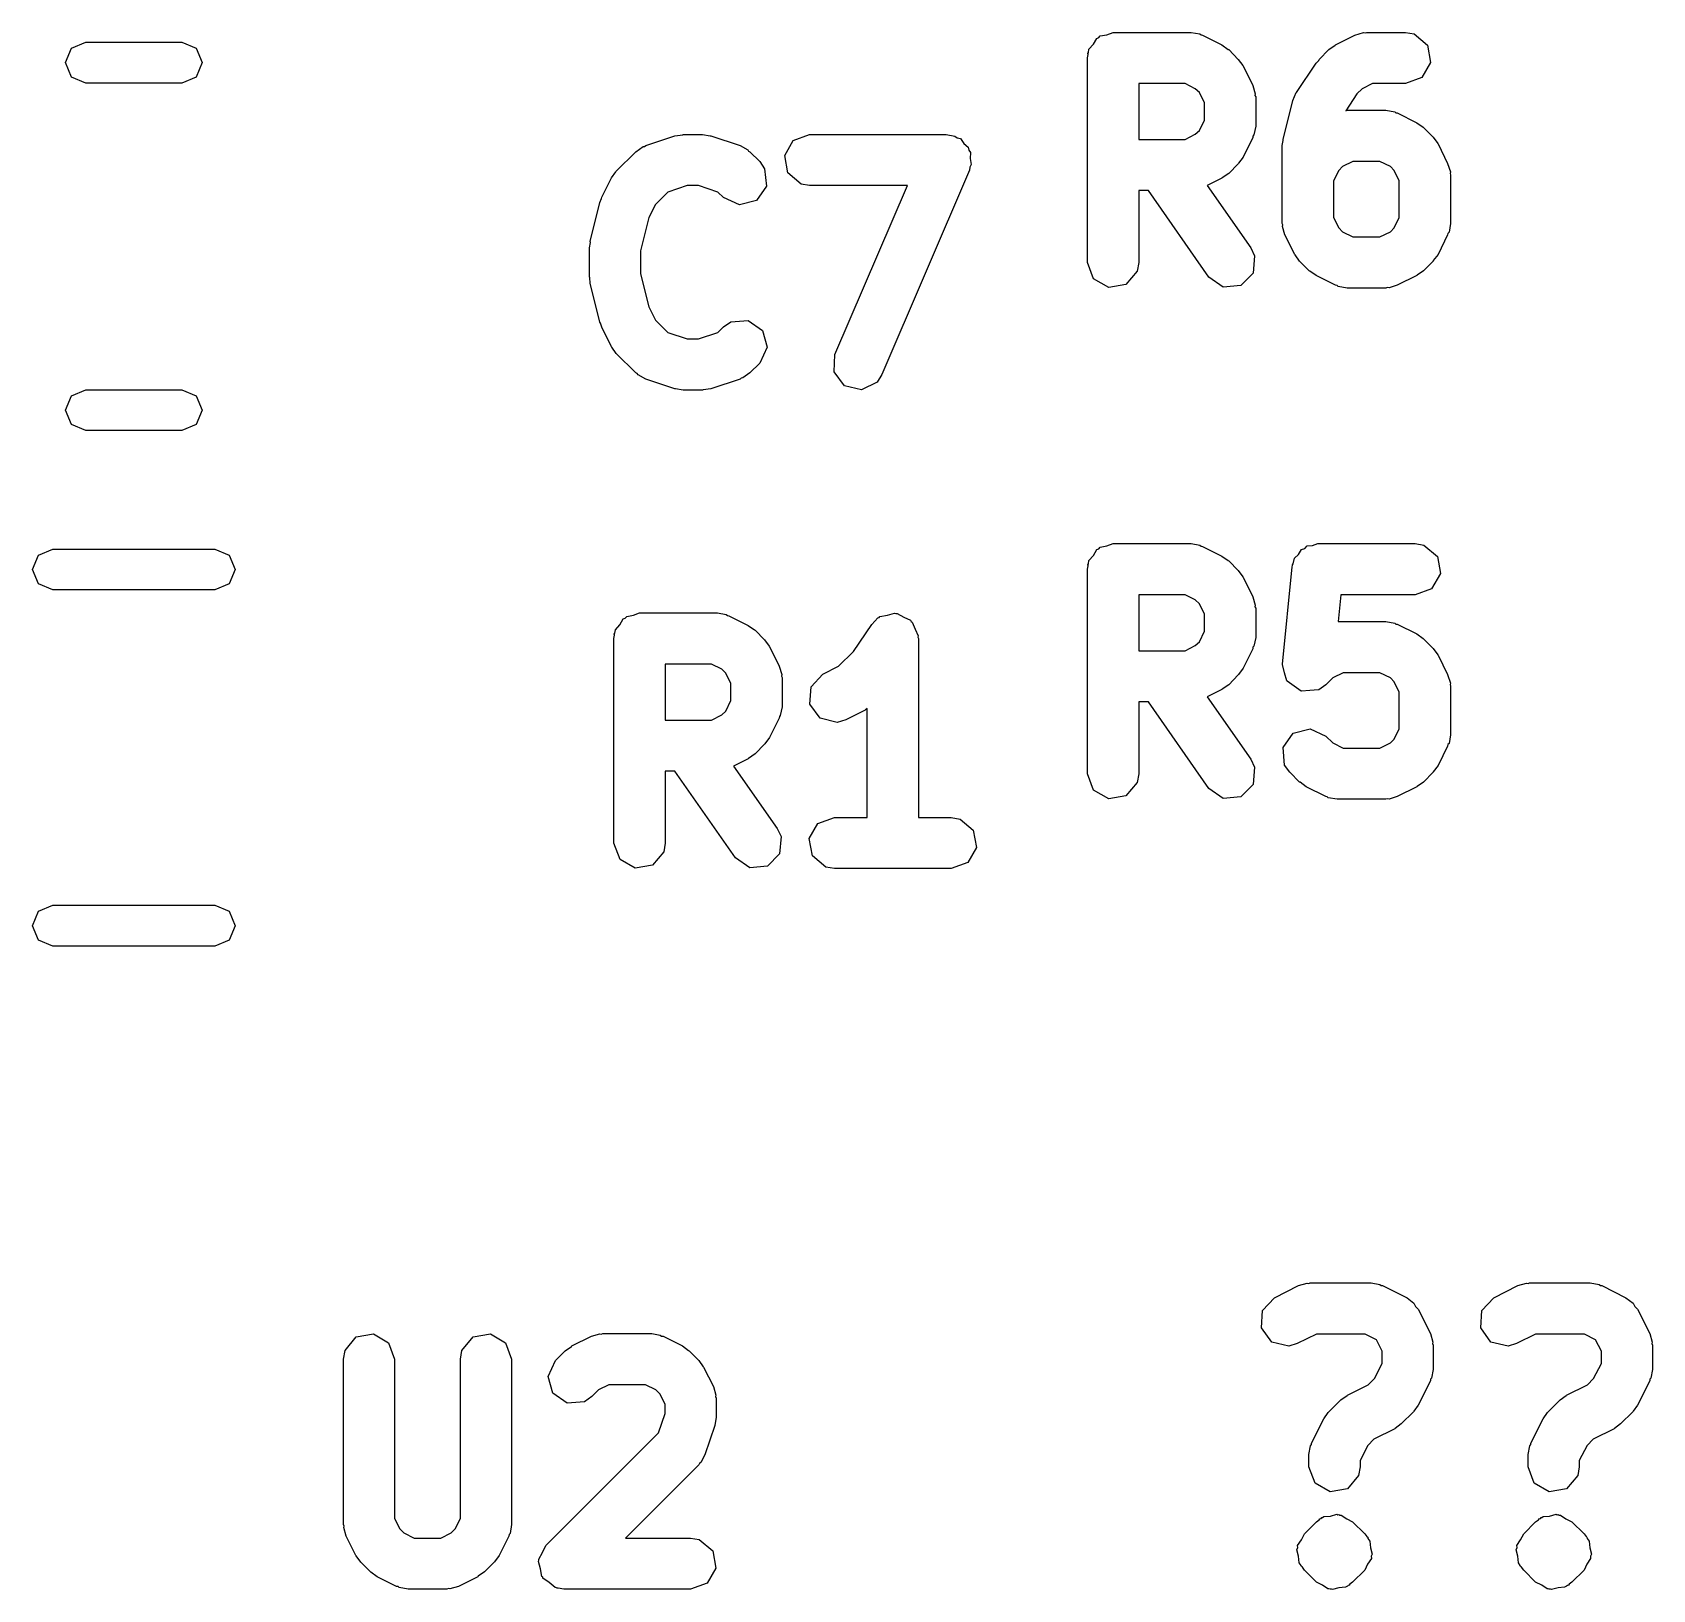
# Model space of a CAD drawing. Extents: x 83.3 to 116.7, y -116.7 to -83.3.
# Drawn here: x 98.503 to 103.254, y -95.67 to -91.102 of the extents above; entities that cross this region are included whole.
import ezdxf

# ---------------------------------------------------------------- set-up
doc = ezdxf.new("R2010")
doc.units = 0
doc.layers.add('BLACK', color=7, linetype='CONTINUOUS')

msp = doc.modelspace()

# ---------------------------------------------------------------- linework, layer by layer
at = {"layer": 'BLACK', "linetype": 'CONTINUOUS'}
for p, q in [((101.614, -91.136), (101.624, -91.1191)), ((101.624, -91.1191), (101.63, -91.1168)), ((101.63, -91.1168), (101.634, -91.1116)), ((101.634, -91.1116), (101.654, -91.1082)), ((101.654, -91.1082), (101.672, -91.1015)), ((101.672, -91.1015), (101.901, -91.1015)), ((101.901, -91.1015), (101.926, -91.1061)), ((101.926, -91.1061), (101.93, -91.1089)), ((101.93, -91.1089), (101.934, -91.1095)), ((101.934, -91.1095), (101.991, -91.138)), ((102.324, -91.138), (102.381, -91.1095)), ((102.381, -91.1095), (102.406, -91.102)), ((102.406, -91.102), (102.411, -91.1031)), ((102.411, -91.1031), (102.415, -91.1015)), ((102.415, -91.1015), (102.529, -91.1015)), ((102.529, -91.1015), (102.555, -91.1061)), ((102.555, -91.1061), (102.594, -91.139)), ((98.5994, -91.19), (98.617, -91.1476)), ((98.617, -91.1476), (98.6594, -91.13)), ((98.6594, -91.13), (98.9406, -91.13)), ((98.9406, -91.13), (98.983, -91.1476)), ((98.983, -91.1476), (99.0006, -91.19)), ((101.597, -91.1765), (101.599, -91.1668)), ((101.597, -91.7765), (101.597, -91.1765)), ((101.598, -91.1635), (101.6, -91.1606)), ((101.599, -91.1668), (101.598, -91.1635)), ((101.6, -91.1606), (101.601, -91.1509)), ((101.601, -91.1509), (101.614, -91.136)), ((101.991, -91.138), (102.009, -91.1514)), ((102.009, -91.1514), (102.011, -91.1521)), ((102.011, -91.1521), (102.039, -91.1806)), ((102.276, -91.1806), (102.305, -91.1521)), ((102.305, -91.1521), (102.323, -91.1392)), ((102.323, -91.1392), (102.324, -91.138)), ((102.594, -91.139), (102.603, -91.1896)), ((98.617, -91.2324), (98.5994, -91.19)), ((99.0006, -91.19), (98.983, -91.2324)), ((102.039, -91.1806), (102.052, -91.199)), ((102.052, -91.199), (102.053, -91.2001)), ((102.053, -91.2001), (102.082, -91.2573)), ((102.21, -91.2778), (102.267, -91.1921)), ((102.267, -91.1921), (102.275, -91.1838)), ((102.275, -91.1838), (102.276, -91.1806)), ((102.603, -91.1896), (102.577, -91.234)), ((98.6594, -91.25), (98.617, -91.2324)), ((98.9406, -91.25), (98.6594, -91.25)), ((98.983, -91.2324), (98.9406, -91.25)), ((101.747, -91.2515), (101.747, -91.4158)), ((101.883, -91.2515), (101.747, -91.2515)), ((101.913, -91.2667), (101.883, -91.2515)), ((101.925, -91.2781), (101.913, -91.2667)), ((102.082, -91.2573), (102.089, -91.2822)), ((102.402, -91.2667), (102.387, -91.2815)), ((102.433, -91.2515), (102.402, -91.2667)), ((102.529, -91.2515), (102.433, -91.2515)), ((102.577, -91.234), (102.529, -91.2515)), ((101.94, -91.3085), (101.925, -91.2781)), ((101.94, -91.3588), (101.94, -91.3085)), ((102.089, -91.2822), (102.088, -91.2866)), ((102.088, -91.2866), (102.09, -91.2908)), ((102.09, -91.2908), (102.09, -91.3765)), ((102.171, -91.4155), (102.199, -91.3012)), ((102.199, -91.3012), (102.209, -91.2782)), ((102.209, -91.2782), (102.21, -91.2778)), ((102.387, -91.2815), (102.354, -91.3314)), ((101.925, -91.3893), (101.94, -91.3588)), ((102.354, -91.3314), (102.358, -91.3301)), ((102.358, -91.3301), (102.472, -91.3301)), ((102.472, -91.3301), (102.498, -91.3346)), ((102.498, -91.3346), (102.501, -91.3375)), ((102.501, -91.3375), (102.505, -91.338)), ((102.505, -91.338), (102.563, -91.3666)), ((102.563, -91.3666), (102.581, -91.38)), ((100.302, -91.4334), (100.387, -91.4049)), ((100.387, -91.4049), (100.41, -91.4016)), ((100.41, -91.4016), (100.411, -91.401)), ((100.411, -91.401), (100.468, -91.401)), ((100.468, -91.401), (100.49, -91.4049)), ((100.49, -91.4049), (100.492, -91.4049)), ((100.492, -91.4049), (100.578, -91.4334)), ((100.734, -91.4186), (100.782, -91.401)), ((100.782, -91.401), (101.182, -91.401)), ((101.182, -91.401), (101.208, -91.4055)), ((101.208, -91.4055), (101.215, -91.4112)), ((101.215, -91.4112), (101.224, -91.4133)), ((101.224, -91.4133), (101.234, -91.4273)), ((101.883, -91.4158), (101.913, -91.4006)), ((101.913, -91.4006), (101.925, -91.3893)), ((102.082, -91.4101), (102.053, -91.4672)), ((102.085, -91.4022), (102.082, -91.4056)), ((102.082, -91.4056), (102.082, -91.4101)), ((102.09, -91.3765), (102.085, -91.4022)), ((102.581, -91.38), (102.582, -91.3806)), ((102.582, -91.3806), (102.611, -91.4092)), ((102.611, -91.4092), (102.624, -91.4276)), ((100.215, -91.5087), (100.272, -91.4515)), ((100.272, -91.4515), (100.294, -91.4366)), ((100.294, -91.4366), (100.298, -91.4362)), ((100.298, -91.4362), (100.302, -91.4334)), ((100.578, -91.4334), (100.601, -91.4458)), ((100.601, -91.4458), (100.603, -91.4497)), ((100.603, -91.4497), (100.607, -91.4515)), ((100.607, -91.4515), (100.636, -91.4801)), ((100.709, -91.463), (100.734, -91.4186)), ((101.234, -91.4273), (101.247, -91.4385)), ((101.247, -91.4385), (101.249, -91.4472)), ((101.249, -91.4472), (101.254, -91.4543)), ((101.254, -91.4543), (101.253, -91.4718)), ((101.747, -91.4158), (101.883, -91.4158)), ((102.168, -91.4337), (102.171, -91.4189)), ((102.168, -91.6622), (102.168, -91.4337)), ((102.171, -91.4189), (102.171, -91.4155)), ((102.624, -91.4276), (102.625, -91.4287)), ((102.625, -91.4287), (102.653, -91.4859)), ((100.214, -91.5102), (100.215, -91.5087)), ((100.636, -91.4801), (100.65, -91.5015)), ((100.65, -91.5015), (100.655, -91.5526)), ((100.718, -91.5135), (100.709, -91.463)), ((101.251, -91.5056), (100.994, -92.1056)), ((101.252, -91.4967), (101.251, -91.5056)), ((101.256, -91.489), (101.252, -91.4967)), ((101.253, -91.4718), (101.256, -91.489)), ((102.039, -91.4867), (102.011, -91.5153)), ((102.04, -91.4852), (102.039, -91.4867)), ((102.053, -91.4672), (102.04, -91.4852)), ((102.334, -91.5067), (102.318, -91.5371)), ((102.345, -91.4953), (102.334, -91.5067)), ((102.375, -91.4801), (102.345, -91.4953)), ((102.454, -91.4801), (102.375, -91.4801)), ((102.485, -91.4953), (102.454, -91.4801)), ((102.496, -91.5067), (102.485, -91.4953)), ((102.511, -91.5371), (102.496, -91.5067)), ((102.653, -91.4859), (102.661, -91.5108)), ((100.173, -91.5853), (100.201, -91.5282)), ((100.201, -91.5282), (100.214, -91.5102)), ((100.423, -91.551), (100.366, -91.5701)), ((100.456, -91.551), (100.423, -91.551)), ((100.513, -91.5701), (100.456, -91.551)), ((100.655, -91.5526), (100.626, -91.5946)), ((100.757, -91.5465), (100.718, -91.5135)), ((100.782, -91.551), (100.757, -91.5465)), ((101.069, -91.551), (100.782, -91.551)), ((100.856, -92.0465), (101.069, -91.551)), ((101.991, -91.5293), (101.948, -91.5508)), ((101.948, -91.5508), (102.076, -91.7335)), ((101.992, -91.5281), (101.991, -91.5293)), ((102.011, -91.5153), (101.992, -91.5281)), ((102.318, -91.5371), (102.318, -91.6445)), ((102.511, -91.6445), (102.511, -91.5371)), ((102.661, -91.5108), (102.66, -91.5152)), ((102.66, -91.5152), (102.661, -91.5194)), ((102.661, -91.5194), (102.661, -91.6622)), ((100.138, -91.715), (100.167, -91.6007)), ((100.167, -91.6007), (100.172, -91.5889)), ((100.172, -91.5889), (100.173, -91.5853)), ((100.366, -91.5701), (100.33, -91.6062)), ((100.529, -91.5862), (100.513, -91.5701)), ((100.576, -91.6079), (100.529, -91.5862)), ((100.626, -91.5946), (100.576, -91.6079)), ((101.776, -91.5658), (101.747, -91.5658)), ((101.747, -91.5658), (101.747, -91.7765)), ((101.953, -91.8195), (101.776, -91.5658)), ((100.31, -91.645), (100.286, -91.7424)), ((100.33, -91.6062), (100.31, -91.645)), ((102.318, -91.6445), (102.334, -91.675)), ((102.496, -91.675), (102.511, -91.6445)), ((102.17, -91.6665), (102.168, -91.6622)), ((102.169, -91.6708), (102.17, -91.6665)), ((102.176, -91.6958), (102.169, -91.6708)), ((102.205, -91.7529), (102.176, -91.6958)), ((102.334, -91.675), (102.345, -91.6863)), ((102.345, -91.6863), (102.375, -91.7015)), ((102.454, -91.7015), (102.485, -91.6863)), ((102.485, -91.6863), (102.496, -91.675)), ((102.653, -91.6958), (102.625, -91.7529)), ((102.654, -91.6913), (102.653, -91.6958)), ((102.657, -91.6879), (102.654, -91.6913)), ((102.661, -91.6622), (102.657, -91.6879)), ((100.136, -91.7332), (100.139, -91.7184)), ((100.136, -91.8189), (100.136, -91.7332)), ((100.139, -91.7184), (100.138, -91.715)), ((100.286, -91.7424), (100.286, -91.8096)), ((102.076, -91.7335), (102.087, -91.7571)), ((102.375, -91.7015), (102.454, -91.7015)), ((101.614, -91.8247), (101.597, -91.7765)), ((101.747, -91.7765), (101.742, -91.8022)), ((102.087, -91.7571), (102.083, -91.8082)), ((102.206, -91.7541), (102.205, -91.7529)), ((102.219, -91.7724), (102.206, -91.7541)), ((102.247, -91.801), (102.219, -91.7724)), ((102.611, -91.7724), (102.582, -91.801)), ((102.625, -91.7529), (102.611, -91.7709)), ((102.611, -91.7709), (102.611, -91.7724)), ((100.137, -91.8221), (100.136, -91.8189)), ((100.138, -91.8371), (100.137, -91.8221)), ((100.167, -91.9513), (100.138, -91.8371)), ((100.286, -91.8096), (100.31, -91.907)), ((101.659, -91.8504), (101.614, -91.8247)), ((101.709, -91.8415), (101.659, -91.8504)), ((101.742, -91.8022), (101.709, -91.8415)), ((101.995, -91.849), (101.953, -91.8195)), ((102.083, -91.8082), (102.046, -91.8445)), ((102.249, -91.8017), (102.247, -91.801)), ((102.267, -91.815), (102.249, -91.8017)), ((102.324, -91.8436), (102.267, -91.815)), ((102.563, -91.815), (102.505, -91.8436)), ((102.564, -91.8139), (102.563, -91.815)), ((102.582, -91.801), (102.564, -91.8139)), ((102.046, -91.8445), (101.995, -91.849)), ((102.329, -91.8441), (102.324, -91.8436)), ((102.332, -91.847), (102.329, -91.8441)), ((102.358, -91.8515), (102.332, -91.847)), ((102.472, -91.8515), (102.358, -91.8515)), ((102.476, -91.85), (102.472, -91.8515)), ((102.481, -91.851), (102.476, -91.85)), ((102.505, -91.8436), (102.481, -91.851)), ((100.31, -91.907), (100.33, -91.9459)), ((100.169, -91.9543), (100.167, -91.9513)), ((100.173, -91.9667), (100.169, -91.9543)), ((100.201, -92.0238), (100.173, -91.9667)), ((100.33, -91.9459), (100.366, -91.9819)), ((100.366, -91.9819), (100.423, -92.001)), ((100.456, -92.001), (100.513, -91.9819)), ((100.513, -91.9819), (100.529, -91.9658)), ((100.529, -91.9658), (100.551, -91.9509)), ((100.551, -91.9509), (100.602, -91.9464)), ((100.602, -91.9464), (100.644, -91.9758)), ((100.644, -91.9758), (100.657, -92.0254)), ((100.202, -92.025), (100.201, -92.0238)), ((100.215, -92.0433), (100.202, -92.025)), ((100.423, -92.001), (100.456, -92.001)), ((100.657, -92.0254), (100.636, -92.0719)), ((100.272, -92.1005), (100.215, -92.0433)), ((100.636, -92.0719), (100.607, -92.1005)), ((100.854, -92.0977), (100.856, -92.0465)), ((100.276, -92.1024), (100.272, -92.1005)), ((100.279, -92.1062), (100.276, -92.1024)), ((100.302, -92.1186), (100.279, -92.1062)), ((100.387, -92.1472), (100.302, -92.1186)), ((100.578, -92.1186), (100.492, -92.1472)), ((100.581, -92.1158), (100.578, -92.1186)), ((100.586, -92.1154), (100.581, -92.1158)), ((100.607, -92.1005), (100.586, -92.1154)), ((100.884, -92.1388), (100.854, -92.0977)), ((100.98, -92.1274), (100.934, -92.1505)), ((100.994, -92.1056), (100.98, -92.1274)), ((98.5994, -92.21), (98.617, -92.1676)), ((98.617, -92.1676), (98.6594, -92.15)), ((98.6594, -92.15), (98.9406, -92.15)), ((98.9406, -92.15), (98.983, -92.1676)), ((98.983, -92.1676), (99.0006, -92.21)), ((100.389, -92.1471), (100.387, -92.1472)), ((100.411, -92.151), (100.389, -92.1471)), ((100.468, -92.151), (100.411, -92.151)), ((100.47, -92.1505), (100.468, -92.151)), ((100.492, -92.1472), (100.47, -92.1505)), ((100.934, -92.1505), (100.884, -92.1388)), ((98.617, -92.2524), (98.5994, -92.21)), ((99.0006, -92.21), (98.983, -92.2524)), ((98.6594, -92.27), (98.617, -92.2524)), ((98.9406, -92.27), (98.6594, -92.27)), ((98.983, -92.2524), (98.9406, -92.27)), ((101.654, -92.6082), (101.672, -92.6015)), ((101.672, -92.6015), (101.901, -92.6015)), ((101.901, -92.6015), (101.926, -92.6061)), ((102.257, -92.607), (102.272, -92.6015)), ((102.272, -92.6015), (102.558, -92.6015)), ((102.558, -92.6015), (102.583, -92.6061)), ((98.5027, -92.6775), (98.5203, -92.6351)), ((98.5203, -92.6351), (98.5627, -92.6175)), ((98.5627, -92.6175), (99.0373, -92.6175)), ((99.0373, -92.6175), (99.0797, -92.6351)), ((99.0797, -92.6351), (99.0973, -92.6775)), ((101.601, -92.6509), (101.614, -92.636)), ((101.614, -92.636), (101.624, -92.6191)), ((101.624, -92.6191), (101.63, -92.6168)), ((101.63, -92.6168), (101.634, -92.6116)), ((101.634, -92.6116), (101.654, -92.6082)), ((101.926, -92.6061), (101.93, -92.6089)), ((101.93, -92.6089), (101.934, -92.6095)), ((101.934, -92.6095), (101.991, -92.638)), ((101.991, -92.638), (102.009, -92.6514)), ((102.2, -92.6608), (102.204, -92.644)), ((102.204, -92.644), (102.216, -92.6329)), ((102.216, -92.6329), (102.224, -92.6191)), ((102.224, -92.6191), (102.234, -92.6155)), ((102.234, -92.6155), (102.241, -92.6082)), ((102.241, -92.6082), (102.257, -92.607)), ((102.583, -92.6061), (102.623, -92.639)), ((102.623, -92.639), (102.632, -92.6896)), ((98.5203, -92.7199), (98.5027, -92.6775)), ((99.0973, -92.6775), (99.0797, -92.7199)), ((101.597, -92.6765), (101.599, -92.6668)), ((101.597, -93.2765), (101.597, -92.6765)), ((101.598, -92.6635), (101.6, -92.6606)), ((101.599, -92.6668), (101.598, -92.6635)), ((101.6, -92.6606), (101.601, -92.6509)), ((102.009, -92.6514), (102.011, -92.6521)), ((102.011, -92.6521), (102.039, -92.6806)), ((102.039, -92.6806), (102.052, -92.699)), ((102.169, -92.9548), (102.197, -92.6691)), ((102.197, -92.6691), (102.198, -92.6653)), ((102.198, -92.6635), (102.2, -92.6608)), ((102.198, -92.6653), (102.198, -92.6635)), ((102.632, -92.6896), (102.606, -92.734)), ((98.5627, -92.7375), (98.5203, -92.7199)), ((99.0373, -92.7375), (98.5627, -92.7375)), ((99.0797, -92.7199), (99.0373, -92.7375)), ((102.052, -92.699), (102.053, -92.7001)), ((102.053, -92.7001), (102.082, -92.7573)), ((102.606, -92.734), (102.558, -92.7515)), ((101.747, -92.7515), (101.747, -92.9158)), ((101.883, -92.7515), (101.747, -92.7515)), ((101.913, -92.7667), (101.883, -92.7515)), ((101.925, -92.7781), (101.913, -92.7667)), ((101.94, -92.8085), (101.925, -92.7781)), ((102.082, -92.7573), (102.089, -92.7822)), ((102.089, -92.7822), (102.088, -92.7866)), ((102.088, -92.7866), (102.09, -92.7908)), ((102.09, -92.7908), (102.09, -92.8765)), ((102.34, -92.7515), (102.332, -92.8301)), ((102.558, -92.7515), (102.34, -92.7515)), ((100.213, -92.8543), (100.225, -92.8394)), ((100.225, -92.8394), (100.235, -92.8225)), ((100.235, -92.8225), (100.241, -92.8202)), ((100.241, -92.8202), (100.246, -92.815)), ((100.246, -92.815), (100.265, -92.8116)), ((100.265, -92.8116), (100.283, -92.8049)), ((100.283, -92.8049), (100.512, -92.8049)), ((100.512, -92.8049), (100.537, -92.8095)), ((100.537, -92.8095), (100.541, -92.8123)), ((100.541, -92.8123), (100.545, -92.8129)), ((100.545, -92.8129), (100.602, -92.8414)), ((100.911, -92.9179), (100.964, -92.8383)), ((100.964, -92.8383), (100.982, -92.8195)), ((100.982, -92.8195), (100.986, -92.8183)), ((100.986, -92.8183), (100.988, -92.815)), ((100.988, -92.815), (101.01, -92.8112)), ((101.01, -92.8112), (101.031, -92.8051)), ((101.031, -92.8051), (101.035, -92.8068)), ((101.035, -92.8068), (101.039, -92.8061)), ((101.039, -92.8061), (101.058, -92.817)), ((101.058, -92.817), (101.078, -92.8257)), ((101.078, -92.8257), (101.08, -92.8296)), ((101.08, -92.8296), (101.083, -92.8317)), ((101.083, -92.8317), (101.091, -92.8522)), ((101.94, -92.8588), (101.94, -92.8085)), ((102.332, -92.8301), (102.472, -92.8301)), ((102.472, -92.8301), (102.498, -92.8346)), ((102.498, -92.8346), (102.501, -92.8375)), ((102.501, -92.8375), (102.505, -92.838)), ((102.505, -92.838), (102.563, -92.8666)), ((100.208, -92.8799), (100.21, -92.8702)), ((100.208, -93.4799), (100.208, -92.8799)), ((100.209, -92.8669), (100.211, -92.864)), ((100.21, -92.8702), (100.209, -92.8669)), ((100.211, -92.864), (100.213, -92.8543)), ((100.602, -92.8414), (100.62, -92.8548)), ((100.62, -92.8548), (100.622, -92.8555)), ((100.622, -92.8555), (100.65, -92.8841)), ((100.65, -92.8841), (100.663, -92.9024)), ((101.091, -92.8522), (101.1, -92.8717)), ((101.1, -92.8717), (101.099, -92.8759)), ((101.099, -92.8759), (101.101, -92.8799)), ((101.101, -92.8799), (101.101, -93.4049)), ((101.925, -92.8893), (101.94, -92.8588)), ((102.09, -92.8765), (102.085, -92.9022)), ((102.563, -92.8666), (102.581, -92.88)), ((102.581, -92.88), (102.582, -92.8806)), ((102.582, -92.8806), (102.611, -92.9092)), ((100.663, -92.9024), (100.664, -92.9035)), ((100.664, -92.9035), (100.693, -92.9607)), ((100.867, -92.9612), (100.911, -92.9179)), ((101.747, -92.9158), (101.883, -92.9158)), ((101.883, -92.9158), (101.913, -92.9006)), ((101.913, -92.9006), (101.925, -92.8893)), ((102.082, -92.9101), (102.053, -92.9672)), ((102.085, -92.9022), (102.082, -92.9056)), ((102.082, -92.9056), (102.082, -92.9101)), ((102.611, -92.9092), (102.624, -92.9276)), ((102.624, -92.9276), (102.625, -92.9287)), ((102.625, -92.9287), (102.653, -92.9859)), ((100.358, -92.9549), (100.358, -93.1192)), ((100.494, -92.9549), (100.358, -92.9549)), ((100.524, -92.9702), (100.494, -92.9549)), ((100.536, -92.9815), (100.524, -92.9702)), ((100.551, -93.0119), (100.536, -92.9815)), ((100.693, -92.9607), (100.7, -92.9857)), ((100.821, -92.9843), (100.867, -92.9612)), ((102.053, -92.9672), (102.04, -92.9852)), ((102.169, -92.9553), (102.169, -92.9548)), ((102.169, -92.9557), (102.169, -92.9553)), ((102.175, -92.9801), (102.169, -92.9557)), ((102.181, -93.0045), (102.175, -92.9801)), ((102.347, -92.9801), (102.316, -92.9953)), ((102.454, -92.9801), (102.347, -92.9801)), ((102.485, -92.9953), (102.454, -92.9801)), ((100.551, -93.0622), (100.551, -93.0119)), ((100.7, -92.9857), (100.699, -92.99)), ((100.699, -92.99), (100.701, -92.9942)), ((100.701, -92.9942), (100.701, -93.0799)), ((100.783, -93.0728), (100.786, -93.0215)), ((100.786, -93.0215), (100.821, -92.9843)), ((101.991, -93.0293), (101.948, -93.0508)), ((101.992, -93.0281), (101.991, -93.0293)), ((102.011, -93.0153), (101.992, -93.0281)), ((102.039, -92.9867), (102.011, -93.0153)), ((102.04, -92.9852), (102.039, -92.9867)), ((102.182, -93.0048), (102.181, -93.0045)), ((102.182, -93.0053), (102.182, -93.0048)), ((102.203, -93.0197), (102.182, -93.0053)), ((102.223, -93.0344), (102.203, -93.0197)), ((102.275, -93.0303), (102.274, -93.0306)), ((102.296, -93.0153), (102.275, -93.0302)), ((102.275, -93.0302), (102.275, -93.0303)), ((102.316, -92.9953), (102.296, -93.0153)), ((102.496, -93.0067), (102.485, -92.9953)), ((102.511, -93.0371), (102.496, -93.0067)), ((102.653, -92.9859), (102.661, -93.0108)), ((102.661, -93.0108), (102.66, -93.0152)), ((102.66, -93.0152), (102.661, -93.0194)), ((102.661, -93.0194), (102.661, -93.1622)), ((100.536, -93.0927), (100.551, -93.0622)), ((100.813, -93.114), (100.783, -93.0728)), ((101.776, -93.0658), (101.747, -93.0658)), ((101.747, -93.0658), (101.747, -93.2765)), ((101.953, -93.3195), (101.776, -93.0658)), ((101.948, -93.0508), (102.076, -93.2335)), ((102.224, -93.0344), (102.223, -93.0344)), ((102.249, -93.0325), (102.224, -93.0347)), ((102.224, -93.0347), (102.224, -93.0344)), ((102.274, -93.0306), (102.249, -93.0325)), ((102.511, -93.1445), (102.511, -93.0371)), ((100.358, -93.1192), (100.494, -93.1192)), ((100.494, -93.1192), (100.524, -93.104)), ((100.524, -93.104), (100.536, -93.0927)), ((100.693, -93.1135), (100.664, -93.1706)), ((100.694, -93.109), (100.693, -93.1135)), ((100.696, -93.1056), (100.694, -93.109)), ((100.701, -93.0799), (100.696, -93.1056)), ((100.863, -93.1259), (100.813, -93.114)), ((100.888, -93.1185), (100.863, -93.1259)), ((100.945, -93.0899), (100.888, -93.1185)), ((100.946, -93.0887), (100.945, -93.0899)), ((100.951, -93.0855), (100.946, -93.0887)), ((100.951, -93.4049), (100.951, -93.0855)), ((100.664, -93.1706), (100.651, -93.1886)), ((102.171, -93.2), (102.2, -93.158)), ((102.2, -93.158), (102.25, -93.1447)), ((102.25, -93.1447), (102.296, -93.1664)), ((102.296, -93.1664), (102.316, -93.1863)), ((102.496, -93.175), (102.511, -93.1445)), ((102.661, -93.1622), (102.657, -93.1879)), ((100.622, -93.2187), (100.603, -93.2315)), ((100.65, -93.1901), (100.622, -93.2187)), ((100.651, -93.1886), (100.65, -93.1901)), ((102.175, -93.2511), (102.171, -93.2)), ((102.316, -93.1863), (102.347, -93.2015)), ((102.347, -93.2015), (102.454, -93.2015)), ((102.454, -93.2015), (102.485, -93.1863)), ((102.485, -93.1863), (102.496, -93.175)), ((102.653, -93.1958), (102.625, -93.2529)), ((102.654, -93.1913), (102.653, -93.1958)), ((102.657, -93.1879), (102.654, -93.1913)), ((100.602, -93.2327), (100.559, -93.2542)), ((100.559, -93.2542), (100.687, -93.4369)), ((100.603, -93.2315), (100.602, -93.2327)), ((102.076, -93.2335), (102.087, -93.2571)), ((102.087, -93.2571), (102.083, -93.3082)), ((102.19, -93.2724), (102.175, -93.2511)), ((102.625, -93.2529), (102.611, -93.2709)), ((100.387, -93.2692), (100.358, -93.2692)), ((100.358, -93.2692), (100.358, -93.4799)), ((100.565, -93.523), (100.387, -93.2692)), ((101.614, -93.3247), (101.597, -93.2765)), ((101.742, -93.3022), (101.709, -93.3415)), ((101.747, -93.2765), (101.742, -93.3022)), ((102.083, -93.3082), (102.046, -93.3445)), ((102.219, -93.301), (102.19, -93.2724)), ((102.22, -93.3017), (102.219, -93.301)), ((102.238, -93.315), (102.22, -93.3017)), ((102.296, -93.3436), (102.238, -93.315)), ((102.563, -93.315), (102.505, -93.3436)), ((102.564, -93.3139), (102.563, -93.315)), ((102.582, -93.301), (102.564, -93.3139)), ((102.611, -93.2724), (102.582, -93.301)), ((102.611, -93.2709), (102.611, -93.2724)), ((101.659, -93.3504), (101.614, -93.3247)), ((101.709, -93.3415), (101.659, -93.3504)), ((101.995, -93.349), (101.953, -93.3195)), ((102.046, -93.3445), (101.995, -93.349)), ((102.3, -93.3441), (102.296, -93.3436)), ((102.303, -93.347), (102.3, -93.3441)), ((102.329, -93.3515), (102.303, -93.347)), ((102.472, -93.3515), (102.329, -93.3515)), ((102.476, -93.35), (102.472, -93.3515)), ((102.481, -93.351), (102.476, -93.35)), ((102.505, -93.3436), (102.481, -93.351)), ((100.806, -93.4225), (100.855, -93.4049)), ((100.855, -93.4049), (100.951, -93.4049)), ((101.101, -93.4049), (101.197, -93.4049)), ((101.197, -93.4049), (101.223, -93.4095)), ((101.223, -93.4095), (101.262, -93.4424)), ((100.687, -93.4369), (100.698, -93.4605)), ((100.781, -93.4669), (100.806, -93.4225)), ((101.262, -93.4424), (101.271, -93.493)), ((100.226, -93.5282), (100.208, -93.4799)), ((100.358, -93.4799), (100.354, -93.5056)), ((100.698, -93.4605), (100.694, -93.5116)), ((100.79, -93.5174), (100.781, -93.4669)), ((101.271, -93.493), (101.246, -93.5374)), ((100.27, -93.5538), (100.226, -93.5282)), ((100.321, -93.5449), (100.27, -93.5538)), ((100.354, -93.5056), (100.321, -93.5449)), ((100.607, -93.5524), (100.565, -93.523)), ((100.658, -93.5479), (100.607, -93.5524)), ((100.694, -93.5116), (100.658, -93.5479)), ((100.829, -93.5504), (100.79, -93.5174)), ((100.855, -93.5549), (100.829, -93.5504)), ((101.246, -93.5374), (101.197, -93.5549)), ((101.197, -93.5549), (100.855, -93.5549)), ((98.5027, -93.7225), (98.5203, -93.6801)), ((98.5203, -93.6801), (98.5627, -93.6625)), ((98.5627, -93.6625), (99.0373, -93.6625)), ((99.0373, -93.6625), (99.0797, -93.6801)), ((99.0797, -93.6801), (99.0973, -93.7225)), ((98.5203, -93.7649), (98.5027, -93.7225)), ((99.0973, -93.7225), (99.0797, -93.7649)), ((98.5627, -93.7825), (98.5203, -93.7649)), ((99.0373, -93.7825), (98.5627, -93.7825)), ((99.0797, -93.7649), (99.0373, -93.7825)), ((102.145, -94.8143), (102.216, -94.7786)), ((102.216, -94.7786), (102.241, -94.7711)), ((102.241, -94.7711), (102.246, -94.7722)), ((102.246, -94.7722), (102.25, -94.7707)), ((102.25, -94.7707), (102.429, -94.7707)), ((102.429, -94.7707), (102.454, -94.7752)), ((102.454, -94.7752), (102.458, -94.7781)), ((102.458, -94.7781), (102.462, -94.7786)), ((102.462, -94.7786), (102.534, -94.8143)), ((102.788, -94.8143), (102.859, -94.7786)), ((102.859, -94.7786), (102.884, -94.7711)), ((102.884, -94.7711), (102.889, -94.7722)), ((102.889, -94.7722), (102.893, -94.7707)), ((102.893, -94.7707), (103.071, -94.7707)), ((103.071, -94.7707), (103.097, -94.7752)), ((103.097, -94.7752), (103.101, -94.7781)), ((103.101, -94.7781), (103.105, -94.7786)), ((103.105, -94.7786), (103.176, -94.8143)), ((102.11, -94.8515), (102.145, -94.8143)), ((102.534, -94.8143), (102.554, -94.8298)), ((102.554, -94.8298), (102.559, -94.8401)), ((102.753, -94.8515), (102.788, -94.8143)), ((103.176, -94.8143), (103.197, -94.8298)), ((103.197, -94.8298), (103.202, -94.8401)), ((102.107, -94.9028), (102.11, -94.8515)), ((102.559, -94.8401), (102.567, -94.8478)), ((102.567, -94.8478), (102.603, -94.9193)), ((102.75, -94.9028), (102.753, -94.8515)), ((103.202, -94.8401), (103.21, -94.8478)), ((103.21, -94.8478), (103.246, -94.9193)), ((99.4195, -94.9684), (99.4525, -94.9291)), ((99.4525, -94.9291), (99.503, -94.9202)), ((99.503, -94.9202), (99.5474, -94.9459)), ((99.7623, -94.9684), (99.7953, -94.9291)), ((99.7953, -94.9291), (99.8458, -94.9202)), ((99.8458, -94.9202), (99.8903, -94.9459)), ((100.085, -94.9556), (100.142, -94.927)), ((100.142, -94.927), (100.167, -94.9196)), ((100.167, -94.9196), (100.171, -94.9206)), ((100.171, -94.9206), (100.176, -94.9191)), ((100.176, -94.9191), (100.319, -94.9191)), ((100.319, -94.9191), (100.344, -94.9236)), ((100.344, -94.9236), (100.348, -94.9265)), ((100.348, -94.9265), (100.352, -94.927)), ((100.352, -94.927), (100.409, -94.9556)), ((102.137, -94.944), (102.107, -94.9028)), ((102.268, -94.9207), (102.212, -94.9484)), ((102.411, -94.9207), (102.268, -94.9207)), ((102.444, -94.9373), (102.411, -94.9207)), ((102.603, -94.9193), (102.61, -94.9442)), ((102.78, -94.944), (102.75, -94.9028)), ((102.911, -94.9207), (102.855, -94.9484)), ((103.054, -94.9207), (102.911, -94.9207)), ((103.087, -94.9373), (103.054, -94.9207)), ((103.246, -94.9193), (103.253, -94.9442)), ((99.415, -94.9941), (99.4195, -94.9684)), ((99.5474, -94.9459), (99.565, -94.9941)), ((99.7578, -94.9941), (99.7623, -94.9684)), ((99.8903, -94.9459), (99.9078, -94.9941)), ((100.037, -94.9982), (100.065, -94.9696)), ((100.065, -94.9696), (100.084, -94.9568)), ((100.084, -94.9568), (100.085, -94.9556)), ((100.409, -94.9556), (100.427, -94.9689)), ((100.427, -94.9689), (100.429, -94.9696)), ((100.429, -94.9696), (100.457, -94.9982)), ((102.187, -94.9559), (102.137, -94.944)), ((102.212, -94.9484), (102.187, -94.9559)), ((102.461, -94.9705), (102.444, -94.9373)), ((102.461, -95.0065), (102.461, -94.9705)), ((102.61, -94.9442), (102.609, -94.9486)), ((102.609, -94.9486), (102.611, -94.9528)), ((102.611, -94.9528), (102.611, -95.0242)), ((102.83, -94.9559), (102.78, -94.944)), ((102.855, -94.9484), (102.83, -94.9559)), ((103.104, -94.9705), (103.087, -94.9373)), ((103.104, -95.0065), (103.104, -94.9705)), ((103.253, -94.9442), (103.252, -94.9486)), ((103.252, -94.9486), (103.254, -94.9528)), ((103.254, -94.9528), (103.254, -95.0242)), ((99.415, -95.4798), (99.415, -94.9941)), ((99.565, -94.9941), (99.565, -95.4621)), ((99.7578, -95.4621), (99.7578, -94.9941)), ((99.9078, -94.9941), (99.9078, -95.4798)), ((100.015, -95.0447), (100.037, -94.9982)), ((100.457, -94.9982), (100.47, -95.0165)), ((100.47, -95.0165), (100.471, -95.0177)), ((100.471, -95.0177), (100.5, -95.0748)), ((102.438, -95.0512), (102.461, -95.0065)), ((102.611, -95.0242), (102.606, -95.0499)), ((103.081, -95.0512), (103.104, -95.0065)), ((103.254, -95.0242), (103.249, -95.0499)), ((100.029, -95.0942), (100.015, -95.0447)), ((100.193, -95.0691), (100.163, -95.0843)), ((100.301, -95.0691), (100.193, -95.0691)), ((100.331, -95.0843), (100.301, -95.0691)), ((102.359, -95.1), (102.42, -95.0697)), ((102.42, -95.0697), (102.438, -95.0512)), ((102.603, -95.0578), (102.567, -95.1292)), ((102.606, -95.0499), (102.603, -95.0533)), ((102.603, -95.0533), (102.603, -95.0578)), ((103.002, -95.1), (103.063, -95.0697)), ((103.063, -95.0697), (103.081, -95.0512)), ((103.246, -95.0578), (103.21, -95.1292)), ((103.249, -95.0499), (103.246, -95.0533)), ((103.246, -95.0533), (103.246, -95.0578)), ((100.071, -95.1237), (100.029, -95.0942)), ((100.122, -95.1192), (100.071, -95.1237)), ((100.143, -95.1042), (100.122, -95.1192)), ((100.163, -95.0843), (100.143, -95.1042)), ((100.343, -95.0956), (100.331, -95.0843)), ((100.358, -95.1261), (100.343, -95.0956)), ((100.5, -95.0748), (100.507, -95.0998)), ((100.507, -95.0998), (100.506, -95.1041)), ((100.506, -95.1041), (100.508, -95.1084)), ((100.508, -95.1084), (100.508, -95.1655)), ((102.304, -95.1498), (102.34, -95.114)), ((102.34, -95.114), (102.358, -95.1012)), ((102.358, -95.1012), (102.359, -95.1)), ((102.947, -95.1498), (102.983, -95.114)), ((102.983, -95.114), (103.001, -95.1012)), ((103.001, -95.1012), (103.002, -95.1)), ((100.339, -95.2107), (100.358, -95.1533)), ((100.358, -95.1533), (100.358, -95.1261)), ((100.508, -95.1655), (100.504, -95.1876)), ((102.29, -95.1693), (102.303, -95.1512)), ((102.303, -95.1512), (102.304, -95.1498)), ((102.553, -95.1487), (102.517, -95.1844)), ((102.554, -95.1472), (102.553, -95.1487)), ((102.567, -95.1292), (102.554, -95.1472)), ((102.933, -95.1693), (102.946, -95.1512)), ((102.946, -95.1512), (102.947, -95.1498)), ((103.196, -95.1487), (103.16, -95.1844)), ((103.197, -95.1472), (103.196, -95.1487)), ((103.21, -95.1292), (103.197, -95.1472)), ((100.008, -95.541), (100.339, -95.2107)), ((100.504, -95.1892), (100.475, -95.2749)), ((100.504, -95.1876), (100.504, -95.1892)), ((102.254, -95.2407), (102.29, -95.1693)), ((102.498, -95.1984), (102.437, -95.2287)), ((102.499, -95.1973), (102.498, -95.1984)), ((102.517, -95.1844), (102.499, -95.1973)), ((102.897, -95.2407), (102.933, -95.1693)), ((103.141, -95.1984), (103.08, -95.2287)), ((103.142, -95.1973), (103.141, -95.1984)), ((103.16, -95.1844), (103.142, -95.1973)), ((102.246, -95.2742), (102.251, -95.2486)), ((102.251, -95.2486), (102.254, -95.2451)), ((102.254, -95.2451), (102.254, -95.2407)), ((102.419, -95.2472), (102.396, -95.2919)), ((102.437, -95.2287), (102.419, -95.2472)), ((102.889, -95.2742), (102.894, -95.2486)), ((102.894, -95.2486), (102.897, -95.2451)), ((102.897, -95.2451), (102.897, -95.2407)), ((103.062, -95.2472), (103.039, -95.2919)), ((103.08, -95.2287), (103.062, -95.2472)), ((100.457, -95.3042), (100.242, -95.5191)), ((100.459, -95.3002), (100.457, -95.3042)), ((100.463, -95.2978), (100.459, -95.3002)), ((100.475, -95.2749), (100.463, -95.2978)), ((102.246, -95.3099), (102.246, -95.2742)), ((102.264, -95.3581), (102.246, -95.3099)), ((102.396, -95.3099), (102.392, -95.3356)), ((102.396, -95.2919), (102.396, -95.3099)), ((102.889, -95.3099), (102.889, -95.2742)), ((102.907, -95.3581), (102.889, -95.3099)), ((103.039, -95.3099), (103.035, -95.3356)), ((103.039, -95.2919), (103.039, -95.3099)), ((102.308, -95.3838), (102.264, -95.3581)), ((102.392, -95.3356), (102.359, -95.3749)), ((102.951, -95.3838), (102.907, -95.3581)), ((103.035, -95.3356), (103.002, -95.3749)), ((102.359, -95.3749), (102.308, -95.3838)), ((103.002, -95.3749), (102.951, -95.3838)), ((102.309, -95.4546), (102.328, -95.4495)), ((102.328, -95.4495), (102.331, -95.451)), ((102.331, -95.451), (102.334, -95.4504)), ((102.334, -95.4504), (102.337, -95.4521)), ((102.337, -95.4521), (102.341, -95.4518)), ((102.341, -95.4518), (102.357, -95.463)), ((102.952, -95.4546), (102.971, -95.4495)), ((102.971, -95.4495), (102.974, -95.451)), ((102.974, -95.451), (102.977, -95.4504)), ((102.977, -95.4504), (102.98, -95.4521)), ((102.98, -95.4521), (102.984, -95.4518)), ((102.984, -95.4518), (103, -95.463)), ((99.4165, -95.484), (99.415, -95.4798)), ((99.4155, -95.4884), (99.4165, -95.484)), ((99.4229, -95.5133), (99.4155, -95.4884)), ((99.565, -95.4621), (99.5802, -95.4925)), ((99.5802, -95.4925), (99.5915, -95.5039)), ((99.7312, -95.5039), (99.7426, -95.4925)), ((99.7426, -95.4925), (99.7578, -95.4621)), ((99.9078, -95.4798), (99.9033, -95.5054)), ((102.233, -95.5069), (102.268, -95.4712)), ((102.268, -95.4712), (102.276, -95.4655)), ((102.276, -95.4655), (102.278, -95.4628)), ((102.278, -95.4628), (102.282, -95.4619)), ((102.282, -95.4618), (102.284, -95.4593)), ((102.282, -95.4619), (102.282, -95.4618)), ((102.284, -95.4593), (102.286, -95.4589)), ((102.286, -95.4589), (102.29, -95.4563)), ((102.29, -95.4563), (102.309, -95.4546)), ((102.357, -95.463), (102.374, -95.4712)), ((102.374, -95.4712), (102.41, -95.5069)), ((102.876, -95.5069), (102.911, -95.4712)), ((102.911, -95.4712), (102.919, -95.4655)), ((102.919, -95.4655), (102.921, -95.4628)), ((102.921, -95.4628), (102.924, -95.4619)), ((102.924, -95.4619), (102.925, -95.4618)), ((102.925, -95.4618), (102.927, -95.4593)), ((102.927, -95.4593), (102.929, -95.4589)), ((102.929, -95.4589), (102.933, -95.4563)), ((102.933, -95.4563), (102.952, -95.4546)), ((103, -95.463), (103.017, -95.4712)), ((103.017, -95.4712), (103.053, -95.5069)), ((99.4514, -95.5705), (99.4229, -95.5133)), ((99.5915, -95.5039), (99.622, -95.5191)), ((99.622, -95.5191), (99.7008, -95.5191)), ((99.7008, -95.5191), (99.7312, -95.5039)), ((99.8999, -95.5133), (99.8713, -95.5705)), ((99.9004, -95.5089), (99.8999, -95.5133)), ((99.9033, -95.5054), (99.9004, -95.5089)), ((99.9988, -95.5615), (100.008, -95.541)), ((100.242, -95.5191), (100.433, -95.5191)), ((100.433, -95.5191), (100.458, -95.5236)), ((100.458, -95.5236), (100.498, -95.5566)), ((102.211, -95.5534), (102.214, -95.5473)), ((102.213, -95.5405), (102.224, -95.5246)), ((102.214, -95.5473), (102.213, -95.5405)), ((102.224, -95.5246), (102.233, -95.5069)), ((102.41, -95.5069), (102.416, -95.515)), ((102.416, -95.515), (102.419, -95.5169)), ((102.419, -95.5169), (102.419, -95.5201)), ((102.419, -95.5201), (102.425, -95.5282)), ((102.425, -95.5282), (102.427, -95.5477)), ((102.427, -95.5477), (102.432, -95.5665)), ((102.854, -95.5534), (102.857, -95.5473)), ((102.856, -95.5405), (102.867, -95.5246)), ((102.857, -95.5473), (102.856, -95.5405)), ((102.867, -95.5246), (102.876, -95.5069)), ((103.053, -95.5069), (103.059, -95.515)), ((103.059, -95.515), (103.061, -95.5169)), ((103.061, -95.5169), (103.062, -95.5201)), ((103.062, -95.5201), (103.068, -95.5282)), ((103.068, -95.5282), (103.07, -95.5477)), ((103.07, -95.5477), (103.075, -95.5665)), ((99.4526, -95.5716), (99.4514, -95.5705)), ((99.4655, -95.59), (99.4526, -95.5716)), ((99.4941, -95.6185), (99.4655, -95.59)), ((99.8573, -95.59), (99.8287, -95.6185)), ((99.858, -95.5885), (99.8573, -95.59)), ((99.8713, -95.5705), (99.858, -95.5885)), ((99.9867, -95.5875), (99.9881, -95.5844)), ((99.9925, -95.6093), (99.9867, -95.5875)), ((99.9875, -95.581), (99.9988, -95.5615)), ((99.9881, -95.5844), (99.9875, -95.581)), ((100.498, -95.5566), (100.507, -95.6071)), ((102.216, -95.5722), (102.211, -95.5534)), ((102.218, -95.5916), (102.216, -95.5722)), ((102.223, -95.5997), (102.218, -95.5916)), ((102.418, -95.5953), (102.41, -95.613)), ((102.43, -95.5793), (102.418, -95.5953)), ((102.432, -95.5665), (102.429, -95.5726)), ((102.429, -95.5726), (102.43, -95.5793)), ((102.859, -95.5722), (102.854, -95.5534)), ((102.861, -95.5916), (102.859, -95.5722)), ((102.866, -95.5997), (102.861, -95.5916)), ((103.061, -95.5953), (103.053, -95.613)), ((103.072, -95.5793), (103.061, -95.5953)), ((103.075, -95.5665), (103.072, -95.5726)), ((103.072, -95.5726), (103.072, -95.5793)), ((99.4956, -95.6192), (99.4941, -95.6185)), ((99.5136, -95.6326), (99.4956, -95.6192)), ((99.5707, -95.6612), (99.5136, -95.6326)), ((99.8092, -95.6326), (99.7521, -95.6612)), ((99.8103, -95.6314), (99.8092, -95.6326)), ((99.8287, -95.6185), (99.8103, -95.6314)), ((99.9964, -95.6316), (99.9925, -95.6093)), ((99.9991, -95.6338), (99.9964, -95.6316)), ((100, -95.6371), (99.9991, -95.6338)), ((100.018, -95.65), (100, -95.6371)), ((100.507, -95.6071), (100.481, -95.6515)), ((102.224, -95.603), (102.223, -95.5997)), ((102.227, -95.6049), (102.224, -95.603)), ((102.233, -95.613), (102.227, -95.6049)), ((102.268, -95.6487), (102.233, -95.613)), ((102.41, -95.613), (102.374, -95.6487)), ((102.867, -95.603), (102.866, -95.5997)), ((102.87, -95.6049), (102.867, -95.603)), ((102.876, -95.613), (102.87, -95.6049)), ((102.911, -95.6487), (102.876, -95.613)), ((103.053, -95.613), (103.017, -95.6487)), ((99.5752, -95.6617), (99.5707, -95.6612)), ((99.5786, -95.6645), (99.5752, -95.6617)), ((99.6042, -95.6691), (99.5786, -95.6645)), ((99.7185, -95.6691), (99.6042, -95.6691)), ((99.7227, -95.6675), (99.7185, -95.6691)), ((99.7271, -95.6686), (99.7227, -95.6675)), ((99.7521, -95.6612), (99.7271, -95.6686)), ((100.036, -95.6645), (100.018, -95.65)), ((100.04, -95.6654), (100.036, -95.6645)), ((100.042, -95.6665), (100.04, -95.6654)), ((100.045, -95.6662), (100.042, -95.6665)), ((100.061, -95.6691), (100.045, -95.6662)), ((100.433, -95.6691), (100.061, -95.6691)), ((100.481, -95.6515), (100.433, -95.6691)), ((102.286, -95.6569), (102.268, -95.6487)), ((102.302, -95.6681), (102.286, -95.6569)), ((102.305, -95.6678), (102.302, -95.6681)), ((102.308, -95.6695), (102.305, -95.6678)), ((102.312, -95.6689), (102.308, -95.6695)), ((102.315, -95.6704), (102.312, -95.6689)), ((102.334, -95.6653), (102.315, -95.6704)), ((102.353, -95.6636), (102.334, -95.6653)), ((102.357, -95.661), (102.353, -95.6636)), ((102.359, -95.6606), (102.357, -95.661)), ((102.361, -95.6581), (102.359, -95.6606)), ((102.364, -95.6571), (102.361, -95.658)), ((102.361, -95.658), (102.361, -95.6581)), ((102.366, -95.6544), (102.364, -95.6571)), ((102.374, -95.6487), (102.366, -95.6544)), ((102.929, -95.6569), (102.911, -95.6487)), ((102.945, -95.6681), (102.929, -95.6569)), ((102.948, -95.6678), (102.945, -95.6681)), ((102.951, -95.6695), (102.948, -95.6678)), ((102.955, -95.6689), (102.951, -95.6695)), ((102.958, -95.6704), (102.955, -95.6689)), ((102.977, -95.6653), (102.958, -95.6704)), ((102.996, -95.6636), (102.977, -95.6653)), ((103, -95.661), (102.996, -95.6636)), ((103.002, -95.6606), (103, -95.661)), ((103.004, -95.6581), (103.002, -95.6606)), ((103.007, -95.6571), (103.004, -95.658)), ((103.004, -95.658), (103.004, -95.6581)), ((103.009, -95.6544), (103.007, -95.6571)), ((103.017, -95.6487), (103.009, -95.6544))]:
    msp.add_line(p, q, dxfattribs=at)

doc.saveas('drawing.dxf')
